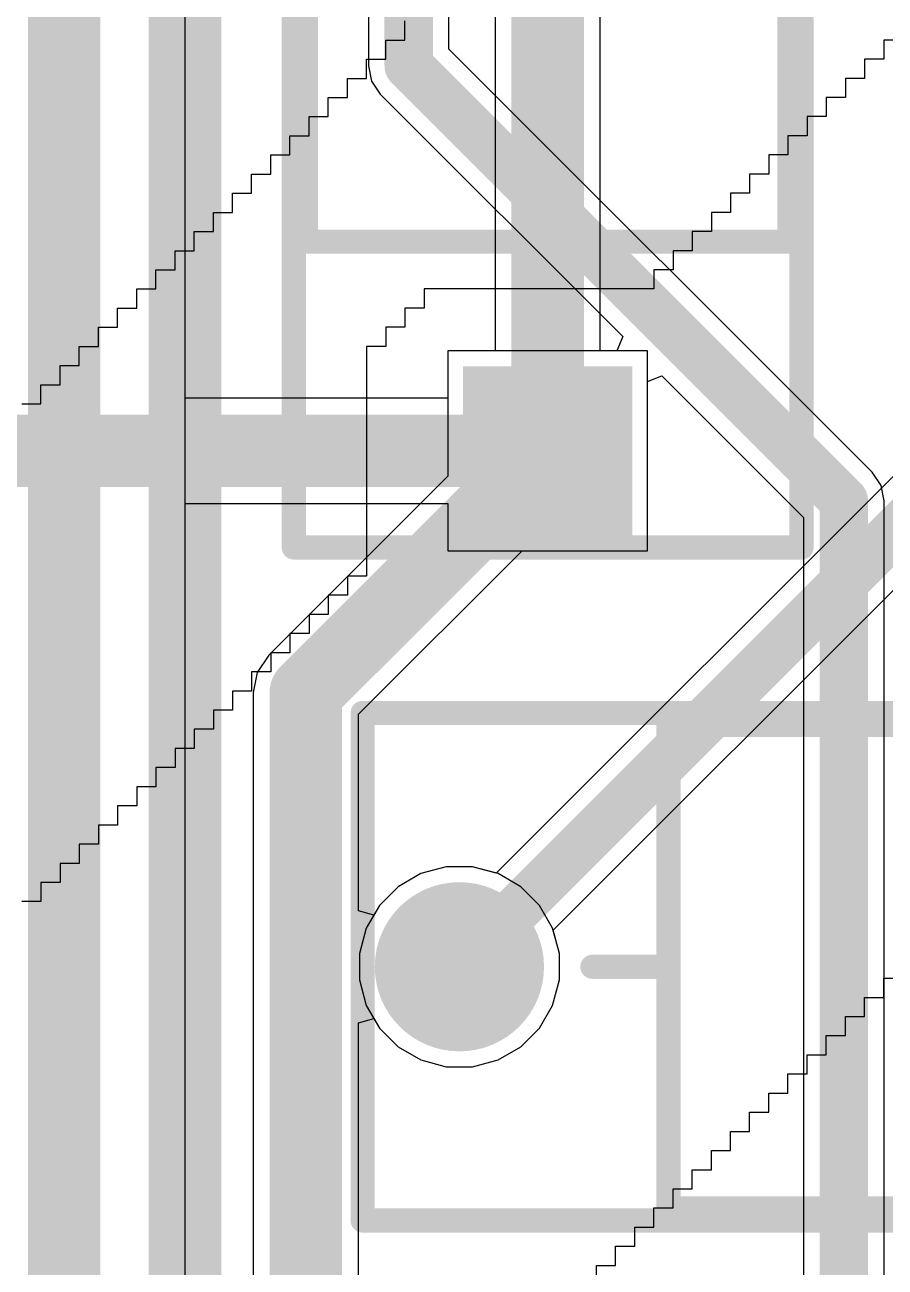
# Model space of a CAD drawing. Header units: inches. Extents: x 1.37 to 7.44, y 1.69 to 5.2.
# Drawn here: x 6.4439 to 6.7241, y 2.9336 to 3.3384 of the extents above; entities that cross this region are included whole.
import ezdxf

# ---------------------------------------------------------------- set-up
doc = ezdxf.new("R2010")
doc.units = ezdxf.units.IN
doc.header["$MEASUREMENT"] = 0
for name, color, linetype in [('Bottom Layer', 5, 'Continuous'), ('Bottom Overlay', 54, 'Continuous'), ('Bottom Solder', 6, 'Continuous'), ('Multi-Layer', 9, 'Continuous'), ('Pad Holes', 156, 'Continuous'), ('Top 3D Body', 56, 'Continuous'), ('Top Assembly', 56, 'Continuous'), ('Top Courtyard', 56, 'Continuous'), ('Top Layer', 1, 'Continuous'), ('Top Overlay', 2, 'Continuous'), ('Top Solder', 216, 'Continuous')]:
    doc.layers.add(name, color=color, linetype=linetype)

# ---------------------------------------------------------------- blocks, each defined once
blk = doc.blocks.new('FP_VR37_MFG_11')
at = {"layer": 'Bottom Layer'}
blk.add_hatch(color=5, dxfattribs=at).paths.add_polyline_path([(-0.33189, 0.02756), (-0.27677, 0.02756), (-0.27677, -0.02756), (-0.33189, -0.02756)])
at = {"layer": 'Bottom Solder'}
blk.add_hatch(color=6, dxfattribs=at).paths.add_polyline_path([(-0.33189, 0.02756), (-0.27677, 0.02756), (-0.27677, -0.02756), (-0.33189, -0.02756)])
at = {"layer": 'Multi-Layer'}
blk.add_hatch(color=9, dxfattribs=at).paths.add_polyline_path([(-0.33189, 0.02756), (-0.27677, 0.02756), (-0.27677, -0.02756), (-0.33189, -0.02756)])
at = {"layer": 'Pad Holes'}
h = blk.add_hatch(color=7, dxfattribs=at)
edge = h.paths.add_edge_path()
edge.add_arc((-0.30433, 0), 0.01772, 0, 360)
at = {"layer": 'Top Layer'}
blk.add_hatch(color=1, dxfattribs=at).paths.add_polyline_path([(-0.33189, 0.02756), (-0.27677, 0.02756), (-0.27677, -0.02756), (-0.33189, -0.02756)])
at = {"layer": 'Top Solder'}
blk.add_hatch(color=216, dxfattribs=at).paths.add_polyline_path([(-0.33189, 0.02756), (-0.27677, 0.02756), (-0.27677, -0.02756), (-0.33189, -0.02756)])
at = {"layer": 'Top 3D Body'}
for points in [[(-0.23622, 0.07874, 0.00787, 0.00787, 0), (-0.23622, -0.07874, 0.00787, 0.00787, 0)], [(-0.23622, 0.07874, 0.00787, 0.00787, 0), (0.23622, 0.07874, 0.00787, 0.00787, 0)], [(-0.23622, -0.07874, 0.00787, 0.00787, 0), (0.23622, -0.07874, 0.00787, 0.00787, 0)]]:
    blk.add_lwpolyline(points, format="xyseb", dxfattribs=at)
for points in [[(-0.23819, 0.07874, 0.00394, 0.00394, 1), (-0.23425, 0.07874, 0.00394, 0.00394, 1)], [(-0.23819, 0.07874, 0.00394, 0.00394, 1), (-0.23425, 0.07874, 0.00394, 0.00394, 1)], [(-0.23819, -0.07874, 0.00394, 0.00394, 1), (-0.23425, -0.07874, 0.00394, 0.00394, 1)], [(-0.23819, -0.07874, 0.00394, 0.00394, 1), (-0.23425, -0.07874, 0.00394, 0.00394, 1)]]:
    blk.add_lwpolyline(points, format="xyseb", close=True, dxfattribs=at)
at = {"layer": 'Top Assembly'}
for points in [[(-0.33583, 0.08268, 0.00787, 0.00787, 0), (-0.33583, -0.08268, 0.00787, 0.00787, 0)], [(-0.33583, 0.08268, 0.00787, 0.00787, 0), (0.33583, 0.08268, 0.00787, 0.00787, 0)], [(-0.33583, -0.08268, 0.00787, 0.00787, 0), (0.33583, -0.08268, 0.00787, 0.00787, 0)]]:
    blk.add_lwpolyline(points, format="xyseb", dxfattribs=at)
for points in [[(-0.3378, 0.08268, 0.00394, 0.00394, 1), (-0.33386, 0.08268, 0.00394, 0.00394, 1)], [(-0.3378, 0.08268, 0.00394, 0.00394, 1), (-0.33386, 0.08268, 0.00394, 0.00394, 1)], [(-0.3378, -0.08268, 0.00394, 0.00394, 1), (-0.33386, -0.08268, 0.00394, 0.00394, 1)], [(-0.3378, -0.08268, 0.00394, 0.00394, 1), (-0.33386, -0.08268, 0.00394, 0.00394, 1)]]:
    blk.add_lwpolyline(points, format="xyseb", close=True, dxfattribs=at)
at = {"layer": 'Top Courtyard'}
for points in [[(-0.33583, 0.08268, 0.00787, 0.00787, 0), (-0.33583, -0.08268, 0.00787, 0.00787, 0)], [(-0.33583, 0.08268, 0.00787, 0.00787, 0), (0.33583, 0.08268, 0.00787, 0.00787, 0)], [(-0.33583, -0.08268, 0.00787, 0.00787, 0), (0.33583, -0.08268, 0.00787, 0.00787, 0)]]:
    blk.add_lwpolyline(points, format="xyseb", dxfattribs=at)
for points in [[(-0.3378, 0.08268, 0.00394, 0.00394, 1), (-0.33386, 0.08268, 0.00394, 0.00394, 1)], [(-0.3378, 0.08268, 0.00394, 0.00394, 1), (-0.33386, 0.08268, 0.00394, 0.00394, 1)], [(-0.3378, -0.08268, 0.00394, 0.00394, 1), (-0.33386, -0.08268, 0.00394, 0.00394, 1)], [(-0.3378, -0.08268, 0.00394, 0.00394, 1), (-0.33386, -0.08268, 0.00394, 0.00394, 1)]]:
    blk.add_lwpolyline(points, format="xyseb", close=True, dxfattribs=at)
at = {"layer": 'Top Overlay'}
for points in [[(-0.23622, 0.07874, 0.00787, 0.00787, 0), (-0.23622, -0.07874, 0.00787, 0.00787, 0)], [(-0.23622, 0.07874, 0.00787, 0.00787, 0), (0.23622, 0.07874, 0.00787, 0.00787, 0)], [(-0.26102, 0, 0.00787, 0.00787, 0), (-0.23622, 0, 0.00787, 0.00787, 0)], [(-0.23622, -0.07874, 0.00787, 0.00787, 0), (0.23622, -0.07874, 0.00787, 0.00787, 0)]]:
    blk.add_lwpolyline(points, format="xyseb", dxfattribs=at)
for points in [[(-0.23819, 0.07874, 0.00394, 0.00394, 1), (-0.23425, 0.07874, 0.00394, 0.00394, 1)], [(-0.23819, 0.07874, 0.00394, 0.00394, 1), (-0.23425, 0.07874, 0.00394, 0.00394, 1)], [(-0.26299, 0, 0.00394, 0.00394, 1), (-0.25906, 0, 0.00394, 0.00394, 1)], [(-0.23819, 0, 0.00394, 0.00394, 1), (-0.23425, 0, 0.00394, 0.00394, 1)], [(-0.23819, -0.07874, 0.00394, 0.00394, 1), (-0.23425, -0.07874, 0.00394, 0.00394, 1)], [(-0.23819, -0.07874, 0.00394, 0.00394, 1), (-0.23425, -0.07874, 0.00394, 0.00394, 1)]]:
    blk.add_lwpolyline(points, format="xyseb", close=True, dxfattribs=at)
blk = doc.blocks.new('FP_VR37_MFG_15')
at = {"layer": 'Bottom Layer'}
h = blk.add_hatch(color=5, dxfattribs=at)
edge = h.paths.add_edge_path()
edge.add_arc((0.30433, 0), 0.02756, 0, 360)
at = {"layer": 'Bottom Solder'}
h = blk.add_hatch(color=6, dxfattribs=at)
edge = h.paths.add_edge_path()
edge.add_arc((0.30433, 0), 0.02756, 0, 360)
at = {"layer": 'Multi-Layer'}
h = blk.add_hatch(color=9, dxfattribs=at)
edge = h.paths.add_edge_path()
edge.add_arc((0.30433, 0), 0.02756, 0, 360)
at = {"layer": 'Pad Holes'}
h = blk.add_hatch(color=7, dxfattribs=at)
edge = h.paths.add_edge_path()
edge.add_arc((0.30433, 0), 0.01772, 0, 360)
at = {"layer": 'Top Layer'}
h = blk.add_hatch(color=1, dxfattribs=at)
edge = h.paths.add_edge_path()
edge.add_arc((0.30433, 0), 0.02756, 0, 360)
at = {"layer": 'Top Solder'}
h = blk.add_hatch(color=216, dxfattribs=at)
edge = h.paths.add_edge_path()
edge.add_arc((0.30433, 0), 0.02756, 0, 360)
at = {"layer": 'Top 3D Body'}
for points in [[(0.23622, 0.07874, 0.00787, 0.00787, 0), (-0.23622, 0.07874, 0.00787, 0.00787, 0)], [(0.23622, 0.07874, 0.00787, 0.00787, 0), (0.23622, -0.07874, 0.00787, 0.00787, 0)], [(0.23622, -0.07874, 0.00787, 0.00787, 0), (-0.23622, -0.07874, 0.00787, 0.00787, 0)]]:
    blk.add_lwpolyline(points, format="xyseb", dxfattribs=at)
for points in [[(0.23425, 0.07874, 0.00394, 0.00394, 1), (0.23819, 0.07874, 0.00394, 0.00394, 1)], [(0.23425, 0.07874, 0.00394, 0.00394, 1), (0.23819, 0.07874, 0.00394, 0.00394, 1)], [(0.23425, -0.07874, 0.00394, 0.00394, 1), (0.23819, -0.07874, 0.00394, 0.00394, 1)], [(0.23425, -0.07874, 0.00394, 0.00394, 1), (0.23819, -0.07874, 0.00394, 0.00394, 1)]]:
    blk.add_lwpolyline(points, format="xyseb", close=True, dxfattribs=at)
at = {"layer": 'Top Assembly'}
for points in [[(0.33583, 0.08268, 0.00787, 0.00787, 0), (-0.33583, 0.08268, 0.00787, 0.00787, 0)], [(0.33583, 0.08268, 0.00787, 0.00787, 0), (0.33583, -0.08268, 0.00787, 0.00787, 0)], [(0.33583, -0.08268, 0.00787, 0.00787, 0), (-0.33583, -0.08268, 0.00787, 0.00787, 0)]]:
    blk.add_lwpolyline(points, format="xyseb", dxfattribs=at)
for points in [[(0.33386, 0.08268, 0.00394, 0.00394, 1), (0.3378, 0.08268, 0.00394, 0.00394, 1)], [(0.33386, 0.08268, 0.00394, 0.00394, 1), (0.3378, 0.08268, 0.00394, 0.00394, 1)], [(0.33386, -0.08268, 0.00394, 0.00394, 1), (0.3378, -0.08268, 0.00394, 0.00394, 1)], [(0.33386, -0.08268, 0.00394, 0.00394, 1), (0.3378, -0.08268, 0.00394, 0.00394, 1)]]:
    blk.add_lwpolyline(points, format="xyseb", close=True, dxfattribs=at)
at = {"layer": 'Top Courtyard'}
for points in [[(0.33583, 0.08268, 0.00787, 0.00787, 0), (-0.33583, 0.08268, 0.00787, 0.00787, 0)], [(0.33583, 0.08268, 0.00787, 0.00787, 0), (0.33583, -0.08268, 0.00787, 0.00787, 0)], [(0.33583, -0.08268, 0.00787, 0.00787, 0), (-0.33583, -0.08268, 0.00787, 0.00787, 0)]]:
    blk.add_lwpolyline(points, format="xyseb", dxfattribs=at)
for points in [[(0.33386, 0.08268, 0.00394, 0.00394, 1), (0.3378, 0.08268, 0.00394, 0.00394, 1)], [(0.33386, 0.08268, 0.00394, 0.00394, 1), (0.3378, 0.08268, 0.00394, 0.00394, 1)], [(0.33386, -0.08268, 0.00394, 0.00394, 1), (0.3378, -0.08268, 0.00394, 0.00394, 1)], [(0.33386, -0.08268, 0.00394, 0.00394, 1), (0.3378, -0.08268, 0.00394, 0.00394, 1)]]:
    blk.add_lwpolyline(points, format="xyseb", close=True, dxfattribs=at)
at = {"layer": 'Top Overlay'}
for points in [[(0.23622, 0.07874, 0.00787, 0.00787, 0), (-0.23622, 0.07874, 0.00787, 0.00787, 0)], [(0.23622, 0.07874, 0.00787, 0.00787, 0), (0.23622, -0.07874, 0.00787, 0.00787, 0)], [(0.26102, 0, 0.00787, 0.00787, 0), (0.23622, 0, 0.00787, 0.00787, 0)], [(0.23622, -0.07874, 0.00787, 0.00787, 0), (-0.23622, -0.07874, 0.00787, 0.00787, 0)]]:
    blk.add_lwpolyline(points, format="xyseb", dxfattribs=at)
for points in [[(0.23425, 0.07874, 0.00394, 0.00394, 1), (0.23819, 0.07874, 0.00394, 0.00394, 1)], [(0.23425, 0.07874, 0.00394, 0.00394, 1), (0.23819, 0.07874, 0.00394, 0.00394, 1)], [(0.23425, 0, 0.00394, 0.00394, 1), (0.23819, 0, 0.00394, 0.00394, 1)], [(0.25906, 0, 0.00394, 0.00394, 1), (0.26299, 0, 0.00394, 0.00394, 1)], [(0.23425, -0.07874, 0.00394, 0.00394, 1), (0.23819, -0.07874, 0.00394, 0.00394, 1)], [(0.23425, -0.07874, 0.00394, 0.00394, 1), (0.23819, -0.07874, 0.00394, 0.00394, 1)]]:
    blk.add_lwpolyline(points, format="xyseb", close=True, dxfattribs=at)

msp = doc.modelspace()

# ---------------------------------------------------------------- linework, layer by layer
at = {"layer": 'Bottom Layer'}
for p, q in [((6.49606, 2.12598), (6.49606, 3.92388)), ((6.55578, 3.82702), (6.55578, 3.32506)), ((6.58203, 3.33049), (6.58203, 3.78884)), ((6.71991, 3.19261), (6.58203, 3.33049)), ((6.55578, 3.32506), (6.55678, 3.32003)), ((6.55678, 3.32003), (6.55962, 3.31577)), ((6.55962, 3.31577), (6.63861, 3.23679)), ((6.63861, 3.23679), (6.6367, 3.23217)), ((6.6367, 3.23217), (6.58162, 3.23217)), ((6.58162, 3.23217), (6.58162, 3.19129)), ((6.64674, 3.22213), (6.65136, 3.22404)), ((6.64674, 3.16705), (6.64674, 3.22213)), ((6.65136, 3.22404), (6.6975, 3.17789)), ((6.58162, 3.19129), (6.52331, 3.13298)), ((6.72276, 3.18835), (6.71991, 3.19261)), ((6.72376, 3.18333), (6.72276, 3.18835)), ((6.72376, 2.65551), (6.72376, 3.18333)), ((6.6975, 3.17789), (6.6975, 2.84358)), ((6.55257, 3.11376), (6.60586, 3.16705)), ((6.60586, 3.16705), (6.64674, 3.16705)), ((6.52331, 3.13298), (6.5196, 3.12742)), ((6.5196, 3.12742), (6.51829, 3.12086)), ((6.51829, 3.12086), (6.51829, 2.59532)), ((6.55257, 3.0497), (6.55257, 3.11376)), ((6.58115, 3.06406), (6.57287, 3.06184)), ((6.58972, 3.06406), (6.58115, 3.06406)), ((6.598, 3.06184), (6.58972, 3.06406)), ((6.57287, 3.06184), (6.56544, 3.05755)), ((6.60542, 3.05755), (6.598, 3.06184)), ((6.56544, 3.05755), (6.55938, 3.05149)), ((6.61149, 3.05149), (6.60542, 3.05755)), ((6.55757, 3.04836), (6.55257, 3.0497)), ((6.55938, 3.05149), (6.55757, 3.04836)), ((6.61577, 3.04406), (6.61149, 3.05149)), ((6.61799, 3.03578), (6.61577, 3.04406)), ((6.61799, 3.02721), (6.61799, 3.03578)), ((6.61577, 3.01893), (6.61799, 3.02721)), ((6.61149, 3.0115), (6.61577, 3.01893)), ((6.55257, 3.01329), (6.55757, 3.01463)), ((6.55257, 2.60242), (6.55257, 3.01329)), ((6.55757, 3.01463), (6.55938, 3.0115)), ((6.55938, 3.0115), (6.56544, 3.00544)), ((6.60542, 3.00544), (6.61149, 3.0115)), ((6.56544, 3.00544), (6.57287, 3.00116)), ((6.598, 3.00116), (6.60542, 3.00544)), ((6.57287, 3.00116), (6.58115, 2.99894)), ((6.58972, 2.99894), (6.598, 3.00116)), ((6.58115, 2.99894), (6.58972, 2.99894))]:
    msp.add_line(p, q, dxfattribs=at)
for points in [[(6.5689, 3.32506, 0.01575, 0.01575, 0), (6.5689, 3.82702, 0.01575, 0.01575, 0)], [(6.5689, 3.32506, 0.01575, 0.01575, 0), (6.71063, 3.18333, 0.01575, 0.01575, 0)], [(6.53543, 3.12086, 0.02362, 0.02362, 0), (6.61418, 3.19961, 0.02362, 0.02362, 0)], [(6.71063, 2.65551, 0.01575, 0.01575, 0), (6.71063, 3.18333, 0.01575, 0.01575, 0)], [(6.53543, 2.59532, 0.02362, 0.02362, 0), (6.53543, 3.12086, 0.02362, 0.02362, 0)]]:
    msp.add_lwpolyline(points, format="xyseb", dxfattribs=at)
for points in [[(6.56497, 3.32506, 0.00787, 0.00787, 1), (6.57284, 3.32506, 0.00787, 0.00787, 1)], [(6.56497, 3.32506, 0.00787, 0.00787, 1), (6.57284, 3.32506, 0.00787, 0.00787, 1)], [(6.60827, 3.19961, 0.01181, 0.01181, 1), (6.62008, 3.19961, 0.01181, 0.01181, 1)], [(6.70669, 3.18333, 0.00787, 0.00787, 1), (6.71457, 3.18333, 0.00787, 0.00787, 1)], [(6.70669, 3.18333, 0.00787, 0.00787, 1), (6.71457, 3.18333, 0.00787, 0.00787, 1)], [(6.52953, 3.12086, 0.01181, 0.01181, 1), (6.54134, 3.12086, 0.01181, 0.01181, 1)], [(6.52953, 3.12086, 0.01181, 0.01181, 1), (6.54134, 3.12086, 0.01181, 0.01181, 1)]]:
    msp.add_lwpolyline(points, format="xyseb", close=True, dxfattribs=at)
at = {"layer": 'Bottom Overlay'}
for p, q in [((6.56767, 3.33341), (6.56767, 3.33965)), ((6.56144, 3.32718), (6.56144, 3.33341)), ((6.56144, 3.33341), (6.56767, 3.33341)), ((6.72985, 3.33341), (6.72362, 3.33341)), ((6.72362, 3.33341), (6.72362, 3.32718)), ((6.5552, 3.32094), (6.5552, 3.32718)), ((6.5552, 3.32718), (6.56144, 3.32718)), ((6.72362, 3.32718), (6.71738, 3.32718)), ((6.71738, 3.32718), (6.71738, 3.32094)), ((6.54896, 3.3147), (6.54896, 3.32094)), ((6.54896, 3.32094), (6.5552, 3.32094)), ((6.71738, 3.32094), (6.71114, 3.32094)), ((6.71114, 3.32094), (6.71114, 3.3147)), ((6.54272, 3.30846), (6.54272, 3.3147)), ((6.54272, 3.3147), (6.54896, 3.3147)), ((6.71114, 3.3147), (6.7049, 3.3147)), ((6.7049, 3.3147), (6.7049, 3.30846)), ((6.53649, 3.30223), (6.53649, 3.30846)), ((6.53649, 3.30846), (6.54272, 3.30846)), ((6.7049, 3.30846), (6.69867, 3.30846)), ((6.69867, 3.30846), (6.69867, 3.30223)), ((6.53025, 3.29599), (6.53025, 3.30223)), ((6.53025, 3.30223), (6.53649, 3.30223)), ((6.69867, 3.30223), (6.69243, 3.30223)), ((6.69243, 3.30223), (6.69243, 3.29599)), ((6.52401, 3.28975), (6.52401, 3.29599)), ((6.52401, 3.29599), (6.53025, 3.29599)), ((6.69243, 3.29599), (6.68619, 3.29599)), ((6.68619, 3.29599), (6.68619, 3.28975)), ((6.51777, 3.28351), (6.51777, 3.28975)), ((6.51777, 3.28975), (6.52401, 3.28975)), ((6.68619, 3.28975), (6.67995, 3.28975)), ((6.67995, 3.28975), (6.67995, 3.28351)), ((6.51154, 3.27728), (6.51154, 3.28351)), ((6.51154, 3.28351), (6.51777, 3.28351)), ((6.67995, 3.28351), (6.67371, 3.28351)), ((6.67371, 3.28351), (6.67371, 3.27728)), ((6.5053, 3.27104), (6.5053, 3.27728)), ((6.5053, 3.27728), (6.51154, 3.27728)), ((6.67371, 3.27728), (6.66748, 3.27728)), ((6.66748, 3.27728), (6.66748, 3.27104)), ((6.49906, 3.2648), (6.49906, 3.27104)), ((6.49906, 3.27104), (6.5053, 3.27104)), ((6.66748, 3.27104), (6.66124, 3.27104)), ((6.66124, 3.27104), (6.66124, 3.2648)), ((6.49282, 3.25856), (6.49282, 3.2648)), ((6.49282, 3.2648), (6.49906, 3.2648)), ((6.66124, 3.2648), (6.655, 3.2648)), ((6.655, 3.2648), (6.655, 3.25856)), ((6.48658, 3.25232), (6.48658, 3.25856)), ((6.48658, 3.25856), (6.49282, 3.25856)), ((6.655, 3.25856), (6.64876, 3.25856)), ((6.64876, 3.25856), (6.64876, 3.25232)), ((6.48035, 3.24609), (6.48035, 3.25232)), ((6.48035, 3.25232), (6.48658, 3.25232)), ((6.64876, 3.25232), (6.57391, 3.25232)), ((6.57391, 3.25232), (6.57391, 3.24609)), ((6.47411, 3.23985), (6.47411, 3.24609)), ((6.47411, 3.24609), (6.48035, 3.24609)), ((6.57391, 3.24609), (6.56767, 3.24609)), ((6.56767, 3.24609), (6.56767, 3.23985)), ((6.46787, 3.23361), (6.46787, 3.23985)), ((6.46787, 3.23985), (6.47411, 3.23985)), ((6.56767, 3.23985), (6.56144, 3.23985)), ((6.56144, 3.23985), (6.56144, 3.23361)), ((6.46163, 3.22737), (6.46163, 3.23361)), ((6.46163, 3.23361), (6.46787, 3.23361)), ((6.56144, 3.23361), (6.5552, 3.23361)), ((6.5552, 3.23361), (6.5552, 3.15876)), ((6.4554, 3.22114), (6.4554, 3.22737)), ((6.4554, 3.22737), (6.46163, 3.22737)), ((6.44916, 3.2149), (6.44916, 3.22114)), ((6.44916, 3.22114), (6.4554, 3.22114)), ((6.44292, 3.2149), (6.44916, 3.2149)), ((6.5552, 3.15876), (6.54896, 3.15876)), ((6.54896, 3.15876), (6.54896, 3.15252)), ((6.54896, 3.15252), (6.54272, 3.15252)), ((6.54272, 3.15252), (6.54272, 3.14629)), ((6.54272, 3.14629), (6.53649, 3.14629)), ((6.53649, 3.14629), (6.53649, 3.14005)), ((6.53649, 3.14005), (6.53025, 3.14005)), ((6.53025, 3.14005), (6.53025, 3.13381)), ((6.53025, 3.13381), (6.52401, 3.13381)), ((6.52401, 3.13381), (6.52401, 3.12757)), ((6.52401, 3.12757), (6.51777, 3.12757)), ((6.51777, 3.12757), (6.51777, 3.12133)), ((6.51777, 3.12133), (6.51154, 3.12133)), ((6.51154, 3.12133), (6.51154, 3.1151)), ((6.51154, 3.1151), (6.5053, 3.1151)), ((6.5053, 3.1151), (6.5053, 3.10886)), ((6.5053, 3.10886), (6.49906, 3.10886)), ((6.49906, 3.10886), (6.49906, 3.10262)), ((6.49906, 3.10262), (6.49282, 3.10262)), ((6.49282, 3.10262), (6.49282, 3.09638)), ((6.49282, 3.09638), (6.48658, 3.09638)), ((6.48658, 3.09638), (6.48658, 3.09015)), ((6.48658, 3.09015), (6.48035, 3.09015)), ((6.48035, 3.09015), (6.48035, 3.08391)), ((6.48035, 3.08391), (6.47411, 3.08391)), ((6.47411, 3.08391), (6.47411, 3.07767)), ((6.47411, 3.07767), (6.46787, 3.07767)), ((6.46787, 3.07767), (6.46787, 3.07143)), ((6.46787, 3.07143), (6.46163, 3.07143)), ((6.46163, 3.07143), (6.46163, 3.0652)), ((6.46163, 3.0652), (6.4554, 3.0652)), ((6.4554, 3.0652), (6.4554, 3.05896)), ((6.4554, 3.05896), (6.44916, 3.05896)), ((6.44916, 3.05896), (6.44916, 3.05272)), ((6.44916, 3.05272), (6.44292, 3.05272)), ((6.72362, 3.02153), (6.72362, 3.02777)), ((6.72362, 3.02777), (6.72985, 3.02777)), ((6.71738, 3.01529), (6.71738, 3.02153)), ((6.71738, 3.02153), (6.72362, 3.02153)), ((6.71114, 3.00906), (6.71114, 3.01529)), ((6.71114, 3.01529), (6.71738, 3.01529)), ((6.7049, 3.00282), (6.7049, 3.00906)), ((6.7049, 3.00906), (6.71114, 3.00906)), ((6.69867, 2.99658), (6.69867, 3.00282)), ((6.69867, 3.00282), (6.7049, 3.00282)), ((6.69243, 2.99034), (6.69243, 2.99658)), ((6.69243, 2.99658), (6.69867, 2.99658)), ((6.68619, 2.98411), (6.68619, 2.99034)), ((6.68619, 2.99034), (6.69243, 2.99034)), ((6.67995, 2.97787), (6.67995, 2.98411)), ((6.67995, 2.98411), (6.68619, 2.98411)), ((6.67371, 2.97163), (6.67371, 2.97787)), ((6.67371, 2.97787), (6.67995, 2.97787)), ((6.66748, 2.96539), (6.66748, 2.97163)), ((6.66748, 2.97163), (6.67371, 2.97163)), ((6.66124, 2.95916), (6.66124, 2.96539)), ((6.66124, 2.96539), (6.66748, 2.96539)), ((6.655, 2.95292), (6.655, 2.95916)), ((6.655, 2.95916), (6.66124, 2.95916)), ((6.64876, 2.94668), (6.64876, 2.95292)), ((6.64876, 2.95292), (6.655, 2.95292)), ((6.64253, 2.94044), (6.64253, 2.94668)), ((6.64253, 2.94668), (6.64876, 2.94668)), ((6.63629, 2.9342), (6.63629, 2.94044)), ((6.63629, 2.94044), (6.64253, 2.94044)), ((6.63005, 2.92797), (6.63005, 2.9342)), ((6.63005, 2.9342), (6.63629, 2.9342))]:
    msp.add_line(p, q, dxfattribs=at)
at = {"layer": 'Top Layer'}
for p, q in [((6.49606, 3.21675), (6.49606, 5.15748)), ((6.63132, 3.23217), (6.63132, 3.51312)), ((6.59704, 3.50602), (6.59704, 3.23217)), ((6.59704, 3.23217), (6.58162, 3.23217)), ((6.58162, 3.23217), (6.58162, 3.21675)), ((6.64674, 3.23217), (6.63132, 3.23217)), ((6.64674, 3.16705), (6.64674, 3.23217)), ((6.58162, 3.21675), (6.49606, 3.21675)), ((6.74869, 3.21332), (6.59738, 3.062)), ((6.61594, 3.04344), (6.7711, 3.1986)), ((6.49606, 2.14455), (6.49606, 3.18247)), ((6.49606, 3.18247), (6.58162, 3.18247)), ((6.58162, 3.18247), (6.58162, 3.16705)), ((6.58162, 3.16705), (6.64674, 3.16705)), ((6.58115, 3.06406), (6.57287, 3.06184)), ((6.58972, 3.06406), (6.58115, 3.06406)), ((6.59738, 3.062), (6.58972, 3.06406)), ((6.57287, 3.06184), (6.56544, 3.05755)), ((6.56544, 3.05755), (6.55938, 3.05149)), ((6.55938, 3.05149), (6.55509, 3.04406)), ((6.55509, 3.04406), (6.55287, 3.03578)), ((6.61799, 3.03578), (6.61594, 3.04344)), ((6.55287, 3.03578), (6.55287, 3.02721)), ((6.61799, 3.02721), (6.61799, 3.03578)), ((6.55287, 3.02721), (6.55509, 3.01893)), ((6.61577, 3.01893), (6.61799, 3.02721)), ((6.55509, 3.01893), (6.55938, 3.0115)), ((6.61149, 3.0115), (6.61577, 3.01893)), ((6.55938, 3.0115), (6.56544, 3.00544)), ((6.60542, 3.00544), (6.61149, 3.0115)), ((6.56544, 3.00544), (6.57287, 3.00116)), ((6.598, 3.00116), (6.60542, 3.00544)), ((6.57287, 3.00116), (6.58115, 2.99894)), ((6.58972, 2.99894), (6.598, 3.00116)), ((6.58115, 2.99894), (6.58972, 2.99894))]:
    msp.add_line(p, q, dxfattribs=at)
for points in [[(6.61418, 3.19961, 0.02362, 0.02362, 0), (6.61418, 3.51312, 0.02362, 0.02362, 0)], [(6.58543, 3.0315, 0.01575, 0.01575, 0), (6.76182, 3.20788, 0.01575, 0.01575, 0)], [(6.29291, 3.19961, 0.02362, 0.02362, 0), (6.61418, 3.19961, 0.02362, 0.02362, 0)]]:
    msp.add_lwpolyline(points, format="xyseb", dxfattribs=at)
for points in [[(6.60827, 3.19961, 0.01181, 0.01181, 1), (6.62008, 3.19961, 0.01181, 0.01181, 1)], [(6.60827, 3.19961, 0.01181, 0.01181, 1), (6.62008, 3.19961, 0.01181, 0.01181, 1)], [(6.5815, 3.0315, 0.00787, 0.00787, 1), (6.58937, 3.0315, 0.00787, 0.00787, 1)]]:
    msp.add_lwpolyline(points, format="xyseb", close=True, dxfattribs=at)
at = {"layer": 'Top Overlay'}
for points in [[(6.49606, 1.73228, 0.02362, 0.02362, 0), (6.49606, 5.15748, 0.02362, 0.02362, 0)], [(6.45669, 2.91339, 0.02362, 0.02362, 0), (6.45669, 4.29134, 0.02362, 0.02362, 0)]]:
    msp.add_lwpolyline(points, format="xyseb", dxfattribs=at)

# ---------------------------------------------------------------- block references
for name, p, rotation in [('FP_VR37_MFG_11', (6.61418, 3.50394), 90), ('FP_VR37_MFG_15', (6.88976, 3.0315), 180)]:
    msp.add_blockref(name, p, dxfattribs=dict(rotation=rotation))

doc.saveas('drawing.dxf')
